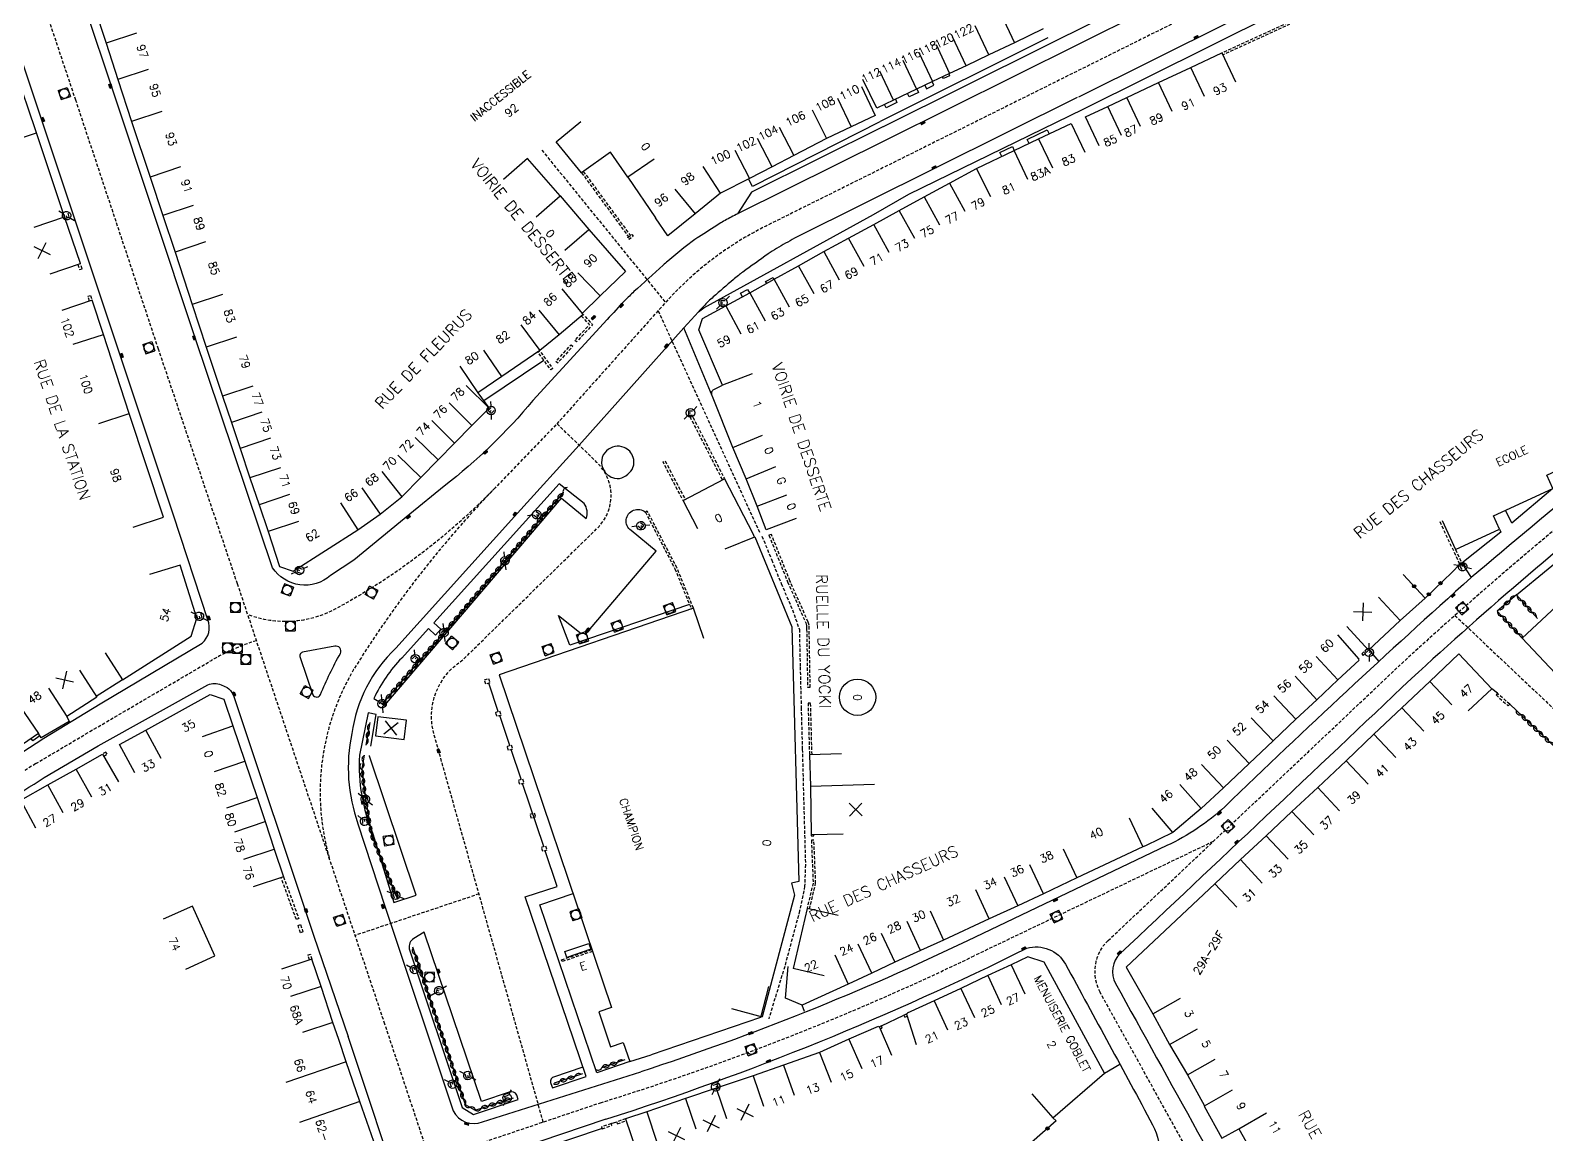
# Model space of a CAD drawing. Header units: millimetres. Extents: x 161000 to 162001, y 120999 to 122000.
# Drawn here: x 161397.3 to 161634.1, y 121347.8 to 121520.2 of the extents above; entities that cross this region are included whole.
import ezdxf
from ezdxf.enums import TextEntityAlignment as Align

# ---------------------------------------------------------------- set-up
doc = ezdxf.new("R2010")
doc.units = ezdxf.units.MM
doc.linetypes.add('DASHED', pattern=[0.75, 0.5, -0.25])
doc.layers.get('0').update_dxf_attribs({"linetype": 'CONTINUOUS'})
for name, color, linetype in [('W0001', 6, 'DASHED'), ('W0008', 7, 'CONTINUOUS'), ('W0017', 7, 'CONTINUOUS'), ('W0100', 7, 'CONTINUOUS'), ('W0112', 1, 'DASHED'), ('W0310', 3, 'CONTINUOUS'), ('W0322', 7, 'CONTINUOUS'), ('W0334', 7, 'CONTINUOUS'), ('W0400', 7, 'CONTINUOUS'), ('W0420', 7, 'CONTINUOUS'), ('W0471', 7, 'CONTINUOUS'), ('W0851', 7, 'CONTINUOUS'), ('W0984', 7, 'CONTINUOUS'), ('W0989', 7, 'CONTINUOUS'), ('W0991', 7, 'CONTINUOUS'), ('W1102', 7, 'CONTINUOUS')]:
    doc.layers.add(name, color=color, linetype=linetype)
doc.styles.get("Standard").update_dxf_attribs({"font": 'romans.shx', "width": 0.85})

# ---------------------------------------------------------------- blocks, each defined once
blk = doc.blocks.new('T400')
for p, q in [((-0.15, 0.3), (0.15, 0.3)), ((-0.15, -0.25), (-0.15, 0.3)), ((-0.15, 0.15), (0.15, 0.15)), ((-0.15, 0), (0.15, 0)), ((0.15, 0.3), (0.15, -0.25)), ((-0.15, -0.15), (0.15, -0.15)), ((-0.15, -0.25), (-0.15, -0.3)), ((-0.15, -0.3), (0.15, -0.3)), ((0.15, -0.3), (0.15, -0.25))]:
    blk.add_line(p, q)
blk = doc.blocks.new('T471')
for p, q in [((-0.333334, 0.333334), (-0.333334, -0.333334)), ((-0.333334, 0.333334), (0.333334, 0.333334)), ((-0.333334, 0), (0, 0)), ((0.500001, 0.500001), (1.000002, 1.000002)), ((-0.500001, -0.500001), (-1.000002, -1.000002)), ((-0.333334, -0.333334), (0.333334, -0.333334))]:
    blk.add_line(p, q)
blk.add_ellipse((0, 0), major_axis=(0.471405, 0.471405), ratio=1, start_param=5.4977871438, end_param=11.780972451)
blk = doc.blocks.new('t991o')
at = {"color": 0, "linetype": 'Continuous'}
for p, q in [((-1, 1), (1, -1)), ((-1, -1), (1, 1))]:
    blk.add_line(p, q, dxfattribs=at)
blk = doc.blocks.new('t310o')
at = {"color": 0, "linetype": 'Continuous'}
for centre, start, end in [((-0.5, 0.38), 216.8699, 323.1304), ((0.5, -0.37), 36.8699, 143.1303)]:
    blk.add_arc(centre, 0.625, start, end, dxfattribs=at)
blk = doc.blocks.new('T420')
for p, q in [((0.75, 0.75), (-0.75, 0.75)), ((-0.75, 0.75), (-0.75, -0.75)), ((0.75, 0.75), (0.75, -0.75)), ((0.75, -0.75), (-0.75, -0.75))]:
    blk.add_line(p, q)
blk.add_ellipse((0, 0), major_axis=(-0.53, 0.53), ratio=1, start_param=3.926991, end_param=10.210176)
blk = doc.blocks.new('T851')
for p, q in [((-0.25, -0.15), (0, 0.32)), ((0, 0.32), (0.25, -0.15)), ((-0.25, -0.15), (0.25, -0.15))]:
    blk.add_line(p, q)
for major_axis in [(-0.106, 0.106), (-0.0354, 0.0354), (-0.0236, 0.0236)]:
    blk.add_ellipse((0, 0), major_axis=major_axis, ratio=1, start_param=3.926991, end_param=10.210176)
blk = doc.blocks.new('t322o')
at = {"color": 0, "linetype": 'Continuous'}
for radius in [0.25, 0.15]:
    blk.add_circle((0, 0), radius, dxfattribs=at)

msp = doc.modelspace()

# ---------------------------------------------------------------- linework, layer by layer
at = {"layer": 'W0001'}
for points in [[(161452.69, 121365.06), (161429.68, 121433.8), (161417.34, 121470.46), (161404.43, 121509.31), (161396.41, 121533.32), (161385.1, 121567.32), (161379.66, 121583.47, 0.043452), (161359.13, 121635.3), (161347.01, 121657.63, 0.052719), (161328.84, 121684.03)], [(161723.21, 121521.49), (161708.44, 121503.61, -0.052031), (161692.74, 121488.19, 0.000599), (161675.67, 121474.82, -0.005504), (161648.34, 121452.8, 0.018605), (161611.09, 121421.03, -0.000909), (161565.62, 121378.12, 0.342922), (161564.36, 121370.06, -0.00009), (161590.01, 121323.77), (161598.54, 121308.89, 0.062268), (161621.4, 121278.54, -0.003977), (161672.79, 121224.97, 0.000187), (161728.28, 121166.78, -0.000686), (161805.22, 121085.95), (161826.39, 121063.66)], [(161305.21, 121342.18), (161338.65, 121365.71), (161348.02, 121372.04), (161372.95, 121388.96, -0.011386), (161398.17, 121405.74), (161406.61, 121410.74), (161425.62, 121421.86, -0.058774), (161432.65, 121424.93, -2.013106)], [(161582.03, 121393.57), (161544.77, 121375.76, -0.037777), (161486.34, 121352.79, -0.037777)]]:
    msp.add_lwpolyline(points, format="xyb", dxfattribs=at)
at = {"layer": 'W0001', "flags": 128}
for points in [[(161656.71, 121568.88), (161648.98, 121562.67, -0.048267), (161617.63, 121542.13), (161512.21, 121489.68, 0.09365), (161496.62, 121477.86), (161479.56, 121458.8)], [(161477.42, 121349.78), (161460.36, 121410.33, -0.33022), (161464.73, 121421.82), (161485.88, 121442.52, 0.424739), (161485.8, 121452.77), (161479.56, 121458.8), (161469.89, 121448.79, -0.07721), (161444.99, 121429.89, -0.21855), (161431.29, 121429.01, -3.217795)], [(161469.89, 121448.79, 0.051643), (161448.34, 121421.27, 0.214169), (161444.07, 121390.81, 0.501935)]]:
    msp.add_lwpolyline(points, format="xyb", dxfattribs=at)
for points in [[(161477.2, 121501.53), (161496.52, 121477.74)], [(161511.25, 121441.82), (161495.38, 121476.49)], [(161467.39, 121385.39), (161448.05, 121378.92)]]:
    msp.add_lwpolyline(points, dxfattribs=at)
at = {"layer": 'W0001'}
for points in [[(161511.58, 121441.26), (161513.1, 121437.53), (161514.58, 121433.86), (161516.34, 121429.75), (161517.41, 121426.69), (161517.54, 121420.84), (161517.7, 121414.5), (161517.87, 121408), (161518.09, 121399.8), (161518.36, 121389.95), (161518.24, 121386.6), (161517.46, 121382.74), (161515.12, 121374.08), (161512.64, 121365.92)], [(161619.78, 121428.88), (161651.65, 121398.76), (161659.04, 121392.44), (161683.88, 121389.64)], [(161465.94, 121257.67), (161477.56, 121272.86), (161477.56, 121272.86), (161476.41, 121286.64), (161474.41, 121297.2), (161468.38, 121317.94), (161452.69, 121365.06)], [(161459.75, 121343.84), (161486.34, 121352.79)]]:
    msp.add_lwpolyline(points, dxfattribs=at)
at = {"layer": 'W0008'}
for points in [[(161475.8, 121462.43, -0.054729), (161461.97, 121449.08), (161456.6, 121444.68), (161447.84, 121437.53), (161444.2, 121435.11, -0.456126), (161435.16, 121436.32), (161423.03, 121472.37), (161410.12, 121511.21), (161402.1, 121535.21), (161394.3, 121558.99, -0.320083), (161396.28, 121563.44), (161434.83, 121585.92)], [(161396, 121407.48), (161399.42, 121409.72), (161408.24, 121415.08), (161424.14, 121424.54, 0.315162), (161425.07, 121428.19), (161419.66, 121444.52), (161411.29, 121469.69), (161398.98, 121506.68), (161387.46, 121541.05, 0.432855)], [(161721.09, 121523.23), (161706.33, 121505.36, -0.052027), (161691.03, 121490.34, 0.001158), (161660.71, 121466.14, 0.00831), (161622.32, 121434.79, 0.00922), (161583.83, 121399.01, -0.079902), (161574.8, 121392.95), (161543.67, 121378.07, -0.033243), (161492.64, 121357.62, -0.033243)], [(161483.04, 121455.44), (161473.39, 121444.83), (161454.39, 121423.76, 0.169697), (161447.53, 121410.43, 0.138783), (161448.49, 121396.35), (161452.75, 121383.34), (161463.33, 121351.53, 0.387468), (161467.95, 121349.81), (161492.64, 121357.62)], [(161650.05, 121450.63, 0.018596), (161612.98, 121419.01, -0.000909), (161567.52, 121376.1, 0.342922), (161566.79, 121371.4, -0.00009), (161592.42, 121325.13), (161600.95, 121310.27, 0.062261), (161623.38, 121280.48, -0.003976), (161674.8, 121226.88, 0.000187)], [(161368.41, 121272.4), (161368.41, 121272.4), (161360.44, 121283.35), (161358.16, 121281.55), (161344.51, 121298.79), (161346.45, 121300.36), (161337.55, 121310.05), (161332.37, 121314.97), (161312.68, 121340.78, -0.154142), (161312.39, 121341.68), (161312.77, 121344.38), (161340.1, 121363.61), (161349.45, 121369.93), (161374.39, 121386.86, -0.011378), (161399.5, 121403.56), (161407.91, 121408.54), (161425.06, 121418.05, -0.199929), (161427.11, 121418.04), (161428.06, 121417.62, -0.141125), (161428.98, 121416.55), (161441.59, 121378.8), (161446.98, 121363.16)], [(161487.22, 121350.22, 0.037939), (161552.91, 121376.91, -0.35466), (161558.97, 121374.41, -0.002267), (161572.57, 121349.36, -0.305594), (161571.42, 121339.04, -0.030322), (161566, 121333.72, 0.000759), (161502.16, 121277.59)]]:
    msp.add_lwpolyline(points, format="xyb", dxfattribs=at)
at = {"layer": 'W0008', "flags": 128}
for points in [[(161561.06, 121509.86), (161619.38, 121538.95), (161625.69, 121542.24), (161629.03, 121544.08), (161632.03, 121544.77, 0.003618), (161634.72, 121546.46, 0.008326), (161635.88, 121547.23, 0.000424), (161637.97, 121548.66, 0.000272), (161641.22, 121550.9, 0.0087), (161643.29, 121552.39, 0.004736), (161647.03, 121555.22), (161666.02, 121570.31), (161669.2, 121572.9, -0.036974), (161670.52, 121573.49, -0.050866), (161671.55, 121573.74, -0.025526), (161672.97, 121573.86, -0.029458), (161674.2, 121573.83, -0.094249), (161675.15, 121573.57, -0.059802), (161676.44, 121572.73), (161679.2, 121570.49), (161722.31, 121533.79)], [(161601.26, 121538.12), (161530.93, 121503.06), (161507.77, 121491.59, 0.007541), (161505.82, 121490.56, 0.015862), (161504.91, 121490.02, 0.002134), (161501.68, 121487.96, 0.011713), (161501.11, 121487.56, 0.012611), (161499.36, 121486.25, 0.008519), (161496.86, 121484.19, 0.007639), (161496.15, 121483.57, 0.001174), (161491.59, 121479.43, 0.015491), (161490.16, 121478.03, 0.007665), (161487.39, 121475.08), (161475.8, 121462.43), (161475.8, 121462.43)], [(161560.81, 121509.73), (161516.66, 121487.76, 0.010255), (161513.87, 121486.18, 0.020442), (161512.52, 121485.31, 0.001985), (161508.57, 121482.48, 0.011458), (161507.9, 121481.97, 0.009047), (161507.11, 121481.32, 0.002234), (161503.96, 121478.6, 0.017236), (161503.23, 121477.92, 0.007535), (161501.64, 121476.29), (161499.39, 121473.78), (161483.04, 121455.44)], [(161442.64, 121416.55, -0.030041), (161445.75, 121422.95, 0.655318), (161444.86, 121424.06), (161439.85, 121423.12, 0.43564), (161439.44, 121422.33), (161441.46, 121416.48, 0.653106), (161442.64, 121416.55)]]:
    msp.add_lwpolyline(points, format="xyb", dxfattribs=at)
for points in [[(161556.21, 121519.05), (161530.04, 121506)], [(161536.99, 121511.68), (161537.26, 121511.11), (161538.4, 121511.65), (161538.13, 121512.22)], [(161540.74, 121513.42), (161540.87, 121513.14), (161539.92, 121512.69), (161539.79, 121512.98)], [(161532.41, 121509.49), (161532.66, 121508.94), (161530.97, 121508.15), (161530.73, 121508.67)], [(161535.74, 121511.08), (161536.01, 121510.52), (161534.55, 121509.83), (161534.29, 121510.39)], [(161529.98, 121505.97), (161510.12, 121495.85), (161509.49, 121497.02)], [(161553.28, 121502.58), (161552.98, 121503.2), (161556.11, 121504.68), (161556.4, 121504.07)], [(161549.02, 121500.55), (161548.73, 121501.14), (161550.68, 121502.09), (161550.98, 121501.48)], [(161512.31, 121480.73), (161512.15, 121481.03), (161513.3, 121481.64), (161513.44, 121481.36)], [(161508.53, 121478.64), (161508.23, 121479.17), (161509.32, 121479.79), (161509.63, 121479.24)], [(161477.5, 121468.67), (161468.15, 121462.36)]]:
    msp.add_lwpolyline(points, dxfattribs=at)
at = {"layer": 'W0008'}
for points in [[(161455.78, 121336.72), (161446.98, 121363.16)], [(161487.22, 121350.22), (161470.12, 121344.48)]]:
    msp.add_lwpolyline(points, dxfattribs=at)
at = {"layer": 'W0017', "flags": 128}
for points in [[(161620.93, 121550.29), (161600.24, 121539.89), (161555.81, 121517.78), (161530.5, 121505.17)], [(161561.75, 121507.91), (161591.78, 121522.84), (161620.24, 121537.03), (161620.24, 121537.03), (161626.42, 121540.28), (161630.4, 121542.5)], [(161501.64, 121476.29), (161502.51, 121476.93), (161528.98, 121491.47), (161534.52, 121494.65), (161561.71, 121507.9)], [(161530.47, 121505.15), (161509.93, 121494.97), (161507.77, 121491.59)], [(161503.79, 121463.16), (161499.39, 121473.78)]]:
    msp.add_lwpolyline(points, dxfattribs=at)
msp.add_lwpolyline([(161490.92, 121454.5, 0.113381), (161490.04, 121455.11, 0.144037), (161488.62, 121455.25, 0.137585), (161487.3, 121454.58, 0.179073), (161486.56, 121453.16, 0.169623), (161486.91, 121451.51, 0.15925), (161488.21, 121450.4, 0.18755), (161489.68, 121450.37, 0.113949), (161490.91, 121451.17, 0.13326), (161491.51, 121452.26, 0.066138), (161491.58, 121452.88, 0.062831), (161491.48, 121453.53, 0.109859)], format="xyb", close=True, dxfattribs=at)
at = {"layer": 'W0100'}
for p, q in [((161551.02, 121518.29), (161547.01, 121516.41)), ((161555.5, 121520.46), (161551.02, 121518.29)), ((161547.01, 121516.41), (161543.48, 121514.7)), ((161578.56, 121514.44), (161583.39, 121516.7)), ((161583.39, 121516.7), (161585.51, 121512.18)), ((161543.48, 121514.7), (161540.86, 121513.48)), ((161573.51, 121512.09), (161578.56, 121514.44)), ((161527.11, 121511.44), (161529.26, 121506.92)), ((161529.49, 121508.07), (161527.31, 121512.57)), ((161538.19, 121512.24), (161535.7, 121511.07)), ((161540.86, 121513.48), (161538.19, 121512.24)), ((161568.55, 121509.73), (161573.51, 121512.09)), ((161532.13, 121509.35), (161529.49, 121508.07)), ((161535.7, 121511.07), (161532.13, 121509.35)), ((161565.6, 121508.35), (161568.55, 121509.73)), ((161529.26, 121506.92), (161525.51, 121505.14)), ((161562.12, 121506.73), (161565.6, 121508.35)), ((161564.22, 121502.2), (161562.12, 121506.73)), ((161479.44, 121502.82), (161483.31, 121505.99)), ((161525.51, 121505.14), (161521.65, 121503.32)), ((161554.76, 121503.29), (161559.84, 121505.71)), ((161559.84, 121505.71), (161561.99, 121501.19)), ((161483.4, 121497.99), (161479.44, 121502.82)), ((161521.65, 121503.32), (161516.56, 121500.68)), ((161550.95, 121501.46), (161554.76, 121503.29)), ((161474.96, 121500.23), (161471.19, 121496.95)), ((161480.07, 121494.37), (161474.96, 121500.23)), ((161487.94, 121501.22), (161483.4, 121497.99)), ((161490.63, 121497.29), (161487.94, 121501.22)), ((161516.56, 121500.68), (161513.17, 121498.91)), ((161545.05, 121498.68), (161550.95, 121501.46)), ((161490.63, 121497.29), (161494.94, 121490.96)), ((161509.61, 121497.08), (161505.1, 121494.79)), ((161513.17, 121498.91), (161509.61, 121497.08)), ((161540.84, 121496.39), (161545.05, 121498.68)), ((161505.1, 121494.79), (161501.12, 121491.56)), ((161536.91, 121494.25), (161540.84, 121496.39)), ((161480.07, 121494.37), (161484.56, 121489.15)), ((161533.02, 121492.12), (161536.91, 121494.25)), ((161496.86, 121488.13), (161494.94, 121490.96)), ((161501.12, 121491.56), (161496.86, 121488.13)), ((161525.11, 121487.76), (161529.05, 121489.94)), ((161529.05, 121489.94), (161533.02, 121492.12)), ((161484.56, 121489.15), (161490.24, 121482.6)), ((161521.23, 121485.68), (161525.11, 121487.76)), ((161517.3, 121483.48), (161521.23, 121485.68)), ((161513.48, 121481.38), (161517.3, 121483.48)), ((161490.24, 121482.6), (161486.32, 121478.79)), ((161509.67, 121479.26), (161513.48, 121481.38)), ((161486.32, 121478.79), (161483.5, 121476.03)), ((161505.91, 121477.2), (161509.67, 121479.26)), ((161483.68, 121475.85), (161479.91, 121472.68)), ((161483.5, 121476.03), (161483.68, 121475.85)), ((161502.3, 121475.24), (161505.91, 121477.2)), ((161501.72, 121473.48), (161502.3, 121475.24)), ((161505.4, 121464.81), (161501.72, 121473.48)), ((161479.91, 121472.68), (161476.89, 121470.22)), ((161476.89, 121470.22), (161470.95, 121466.17)), ((161470.95, 121466.17), (161467.23, 121463.64)), ((161467.23, 121463.64), (161468.92, 121461.28)), ((161509.11, 121450.23), (161507.05, 121455.09)), ((161499.25, 121446.83), (161505.75, 121450.2)), ((161505.75, 121450.2), (161510.16, 121441.69)), ((161510.81, 121445.92), (161509.11, 121450.23)), ((161501.55, 121442.39), (161499.25, 121446.83)), ((161512.24, 121442.22), (161510.81, 121445.92)), ((161516.9, 121444.03), (161512.24, 121442.22)), ((161510.16, 121441.69), (161510.38, 121441.13)), ((161521.31, 121372.61), (161516.44, 121373.73)), ((161506.8, 121367.51), (161511.63, 121366.23))]:
    msp.add_line(p, q, dxfattribs=at)
for points in [[(161400.41, 121482.2), (161405.14, 121483.81), (161402.65, 121491.12), (161398.28, 121504.22), (161396.95, 121508.22), (161395.6, 121512.2), (161394.19, 121516.28), (161392.82, 121520.35), (161391.44, 121524.52), (161390.09, 121528.65), (161388.78, 121532.66), (161387.46, 121536.69), (161386.1, 121540.84), (161377.57, 121536.6), (161379.8, 121532.13)], [(161407.31, 121523.89), (161409.15, 121518.25), (161411, 121512.57), (161413.13, 121506), (161416.02, 121497.32), (161418.01, 121491.3), (161419.93, 121485.6), (161422.58, 121477.43), (161424.77, 121470.75), (161427.35, 121463.09), (161428.73, 121459), (161430.11, 121454.93), (161431.63, 121450.36), (161433.06, 121446.15), (161434.45, 121441.97), (161436.25, 121436.54), (161438.36, 121435.77), (161448.45, 121442.25), (161451.97, 121444.71), (161455.34, 121447.37), (161458.31, 121450.43), (161461, 121453.17), (161463.58, 121455.8), (161466.28, 121458.53), (161468.96, 121461.26), (161465.4, 121464.76)], [(161413.37, 121442.66), (161418.11, 121444.23), (161412.76, 121460.42), (161408.75, 121472.76), (161406.97, 121478.1), (161402.23, 121476.51)], [(161617.77, 121443.71), (161619.87, 121439.17), (161626.76, 121442.37), (161625.81, 121444.43), (161635.08, 121448.71), (161634.12, 121450.79), (161643.32, 121455.04), (161648.17, 121458.92), (161648.11, 121459), (161648.23, 121459.1), (161645.92, 121463.54)], [(161505.85, 121439.26), (161510.47, 121441.16), (161516.26, 121427.12), (161517.34, 121387.35), (161516.17, 121387.1), (161516.67, 121385.21), (161511.63, 121366.23)], [(161409.04, 121423.06), (161411.72, 121418.84), (161422.44, 121425.63), (161423.32, 121428.45), (161420.73, 121436.75), (161415.96, 121435.26)], [(161607.85, 121431.74), (161611.25, 121428.07), (161606.31, 121423.48), (161602.9, 121427.14)], [(161502.5, 121425.27), (161500.88, 121430), (161470.55, 121419.63), (161470.55, 121419.63), (161488.07, 121367.67), (161486.09, 121367), (161487.94, 121361.52), (161489.92, 121362.19), (161490.93, 121359.21), (161494.26, 121360.28)], [(161601.47, 121425.83), (161604.77, 121422.07), (161604.71, 121422.02), (161604.81, 121421.91), (161601.51, 121418.81), (161598.23, 121415.72), (161594.92, 121412.68), (161591.4, 121409.29), (161587.65, 121405.75), (161583.62, 121401.95), (161580.15, 121398.72), (161575.72, 121394.97), (161572.49, 121398.79)], [(161621.87, 121414), (161625.52, 121417.42), (161620.39, 121422.88), (161615.84, 121418.56), (161611.51, 121414.46), (161607.14, 121410.33), (161602.78, 121406.19), (161598.35, 121402.01), (161594.32, 121398.26), (161590.33, 121394.47), (161586.29, 121390.76), (161582.28, 121386.99), (161568.46, 121373.96), (161572.59, 121366.66), (161575.23, 121361.87), (161578.01, 121357.14), (161580.7, 121352.32), (161580.6, 121352.26), (161583.4, 121347.26), (161586.03, 121348.74), (161588.61, 121344.18)], [(161405.02, 121420.32), (161407.71, 121416.1), (161403.01, 121413.11), (161403.4, 121412.34), (161399.02, 121409.78), (161398.62, 121410.43), (161396.13, 121408.74)], [(161413.66, 121404.32), (161411.27, 121408.71), (161415.39, 121410.95), (161425.39, 121416.54), (161427.52, 121415.81), (161428.96, 121411.62), (161430.84, 121406.11), (161432.73, 121400.44), (161433.98, 121396.69), (161435.41, 121392.41), (161436.85, 121388.09), (161432.11, 121386.5)], [(161381.39, 121380.12), (161376.75, 121387), (161380.85, 121389.76), (161380.45, 121390.33), (161384.28, 121392.98), (161388.34, 121395.94), (161391.85, 121397.89), (161395.82, 121400.05), (161400.04, 121402.42), (161404.51, 121404.9), (161408.59, 121407.24), (161411.08, 121402.91)], [(161523.98, 121407.29), (161518.98, 121407.13), (161519.14, 121402.2), (161519.27, 121394.7), (161524.27, 121394.79)], [(161568.93, 121397.26), (161571.06, 121392.74), (161560.76, 121387.89), (161555.53, 121385.43), (161551.53, 121383.52), (161547.07, 121381.49), (161539.93, 121378.2), (161536.32, 121376.56), (161532.32, 121374.73), (161528.73, 121373.03), (161525.03, 121371.33), (161517.83, 121368.02), (161515.25, 121369.1), (161515.69, 121374.08)], [(161421.59, 121373.66), (161426.15, 121375.72), (161422.65, 121383.51), (161418.09, 121381.46)], [(161523.48, 121382.01), (161518.61, 121383.13), (161516.44, 121373.73)], [(161553.72, 121354.21), (161556.99, 121350.44), (161565.07, 121357.43), (161555.64, 121374.76), (161553.11, 121375.57), (161550.5, 121374.34), (161546.83, 121372.64), (161542.63, 121370.64), (161538.48, 121368.73), (161534.26, 121366.79), (161534.3, 121366.71), (161534.14, 121366.64), (161535.66, 121361.88)], [(161512.62, 121370.96), (161511.34, 121366.13), (161494.26, 121360.28)], [(161531.87, 121360.19), (161529.92, 121364.66), (161529.78, 121364.6), (161529.73, 121364.71), (161525.14, 121362.71), (161520.55, 121360.65), (161514.92, 121358.68), (161510.18, 121356.99), (161504.43, 121355.06), (161499.64, 121353.45), (161493.58, 121351.39), (161490.28, 121350.29), (161491.87, 121345.55)], [(161436.77, 121341.84), (161441.53, 121343.49), (161443.27, 121338.5), (161445.81, 121339.37), (161445.38, 121340.7), (161452.19, 121343), (161450.95, 121346.75), (161448.8, 121352.98), (161446.67, 121359.2), (161445.48, 121362.66)], [(161486.62, 121348.77), (161477.05, 121345.56), (161469.7, 121343.08), (161468.55, 121340.72), (161470.33, 121335.35), (161472.17, 121329.73), (161474.03, 121324.21), (161475.81, 121318.98), (161477.47, 121314.09), (161479.34, 121308.6), (161481.12, 121303.65), (161482.88, 121298.41), (161486.44, 121287.38), (161487.95, 121282.73), (161488.23, 121282.81), (161488.19, 121282.95), (161490.47, 121284.97), (161490.92, 121284.46), (161496.56, 121278.09), (161496.41, 121277.93), (161496.78, 121277.52), (161500.67, 121280.97)]]:
    msp.add_lwpolyline(points, dxfattribs=at)
at = {"layer": 'W0100', "flags": 128}
msp.add_lwpolyline([(161507.05, 121455.09), (161503.83, 121463.08, -0.043989), (161503.75, 121463.3, -0.059561), (161503.73, 121463.46, -0.02543), (161503.75, 121463.67, -0.032036), (161503.77, 121463.84, -0.088263), (161503.83, 121463.96, -0.056853), (161503.96, 121464.11), (161505.4, 121464.81)], format="xyb", dxfattribs=at)
at = {"layer": 'W0100'}
for points in [[(161657.71, 121440.83), (161652.6, 121446.31), (161647.93, 121441.94), (161643.62, 121437.88), (161639.24, 121433.74), (161634.84, 121429.61), (161630.3, 121425.35), (161635.45, 121419.87)], [(161456.05, 121412.51), (161451.57, 121413.05), (161451.21, 121410.08), (161455.69, 121409.53)], [(161481.09, 121375.47), (161480.81, 121376.4), (161484.56, 121377.68), (161484.84, 121376.76)]]:
    msp.add_lwpolyline(points, close=True, dxfattribs=at)
at = {"layer": 'W0100', "flags": 128}
msp.add_lwpolyline([(161445.48, 121362.66), (161444.59, 121365.35), (161442.73, 121370.95), (161441.31, 121375.22), (161436.56, 121373.65)], dxfattribs=at)
at = {"layer": 'W0112'}
for p, q in [((161518.55, 121426.74), (161518.7, 121417.67)), ((161518.77, 121415.19), (161518.99, 121407.13)), ((161519.27, 121394.7), (161519.28, 121394.46)), ((161519.28, 121394.46), (161519.68, 121394.47)), ((161519.29, 121393.77), (161519.56, 121387.1)), ((161519.68, 121394.47), (161519.67, 121394.71)), ((161519.56, 121387.1), (161518.61, 121383.13)), ((161519, 121383.04), (161519.96, 121387.06))]:
    msp.add_line(p, q, dxfattribs=at)
at = {"layer": 'W0112', "flags": 128}
for points in [[(161583.54, 121516.38), (161583.39, 121516.7), (161593.76, 121521.48), (161593.9, 121521.16)], [(161491.24, 121488.36), (161491.47, 121488.08), (161490.85, 121487.58), (161490.63, 121487.86)], [(161483.42, 121475.61), (161483.68, 121475.85), (161485.12, 121474.29), (161482.61, 121471.57), (161482.35, 121471.81), (161484.64, 121474.29)], [(161481.76, 121471.15), (161482.02, 121470.91), (161479.68, 121468.29), (161479.41, 121468.53)], [(161478.9, 121467.41), (161478.61, 121467.2), (161476.57, 121470), (161476.85, 121470.21)], [(161500.3, 121460.01), (161500.62, 121460.17), (161505.74, 121450.19), (161505.42, 121450.03)], [(161499.57, 121447), (161499.25, 121446.83), (161496.13, 121452.84), (161496.45, 121453)]]:
    msp.add_lwpolyline(points, close=True, dxfattribs=at)
for points in [[(161483.4, 121497.99), (161490.76, 121487.96)], [(161483.68, 121498.2), (161491.04, 121488.17)], [(161440.93, 121375.1), (161440.68, 121375.86), (161441.06, 121375.98), (161441.31, 121375.22)]]:
    msp.add_lwpolyline(points, dxfattribs=at)
at = {"layer": 'W0112'}
for points in [[(161404.76, 121483.68), (161405.02, 121482.88), (161405.4, 121483), (161405.14, 121483.81)], [(161406.59, 121477.97), (161406.35, 121478.72), (161406.73, 121478.84), (161406.97, 121478.1)], [(161500.88, 121430), (161498.29, 121436.31), (161493.67, 121445.18), (161493.37, 121445.01), (161497.97, 121436.16), (161500.55, 121429.89)], [(161619.87, 121439.17), (161620.86, 121437.04), (161620.71, 121436.92), (161620.54, 121436.9), (161617.44, 121443.55)], [(161515.95, 121434.26), (161513.05, 121441.54), (161512.67, 121441.39)], [(161512.67, 121441.39), (161515.58, 121434.11), (161518.42, 121427.71), (161518.53, 121427.3), (161518.55, 121426.74)], [(161518.7, 121417.67), (161519.11, 121417.67), (161518.95, 121426.75), (161518.93, 121427.35), (161518.8, 121427.85), (161515.95, 121434.26)], [(161606.08, 121423.72), (161605.24, 121422.87), (161605.47, 121422.64), (161606.31, 121423.48)], [(161519.39, 121407.15), (161519.17, 121415.2), (161518.77, 121415.19)], [(161408.79, 121406.9), (161409.32, 121407.2), (161409.12, 121407.55), (161408.59, 121407.24)], [(161519.96, 121387.06), (161519.69, 121393.78), (161519.29, 121393.77)], [(161436.85, 121388.09), (161439.25, 121381.54), (161438.87, 121381.4), (161436.47, 121387.96)], [(161485.12, 121376.43), (161480.37, 121374.83), (161480.27, 121375.12), (161485.02, 121376.72)], [(161530.05, 121364.36), (161530.35, 121364.46), (161530.24, 121364.78), (161529.92, 121364.66)], [(161534.14, 121366.63), (161533.73, 121366.45), (161533.87, 121366.15), (161534.24, 121366.31)], [(161490.28, 121350.29), (161488.89, 121349.82), (161488.99, 121349.51), (161490.39, 121349.98)]]:
    msp.add_lwpolyline(points, dxfattribs=at)
for points in [[(161469.1, 121418.38), (161468.47, 121418.16), (161468.25, 121418.82), (161468.88, 121419.04)], [(161628.33, 121415), (161626.42, 121416.72), (161626.2, 121416.47), (161628.11, 121414.75)], [(161470.83, 121413.3), (161470.2, 121413.08), (161469.98, 121413.74), (161470.61, 121413.97)], [(161472.62, 121408), (161471.99, 121407.78), (161471.77, 121408.44), (161472.4, 121408.67)], [(161474.41, 121402.71), (161473.78, 121402.48), (161473.57, 121403.15), (161474.2, 121403.37)], [(161476.22, 121397.41), (161475.59, 121397.19), (161475.37, 121397.86), (161476, 121398.08)], [(161477.98, 121392.25), (161477.35, 121392.02), (161477.13, 121392.69), (161477.76, 121392.91)], [(161439.52, 121379.33), (161439.13, 121380.47), (161439.5, 121380.6), (161439.9, 121379.47)], [(161486.64, 121348.72), (161488.12, 121349.22), (161488.02, 121349.53), (161486.54, 121349.03)]]:
    msp.add_lwpolyline(points, close=True, dxfattribs=at)
at = {"layer": 'W0310'}
for points in [[(161480.51, 121448.07), (161471.44, 121437.4), (161461.93, 121426.21), (161452.25, 121415.1)], [(161632.67, 121428.39), (161629.4, 121432.09), (161626.37, 121429.54), (161630.3, 121425.35)], [(161648.21, 121396.19), (161628.33, 121415)], [(161450.34, 121412.18), (161449.73, 121408.64)], [(161449.46, 121407.07), (161449.09, 121404.9), (161449.64, 121400.18), (161450.59, 121394.64), (161454.65, 121384.56)], [(161457, 121377.13), (161465.21, 121352.53), (161466.78, 121351.63), (161472.78, 121353.57)], [(161483.53, 121357.32), (161479.15, 121355.83)], [(161490.16, 121359.47), (161486.5, 121358.27)]]:
    msp.add_lwpolyline(points, dxfattribs=at)
at = {"layer": 'W0322'}
for points in [[(161619.34, 121435.64), (161615.11, 121431.6), (161611.71, 121435.26)], [(161556.99, 121350.44), (161557.52, 121349.99), (161540.86, 121335.37)]]:
    msp.add_lwpolyline(points, dxfattribs=at)
at = {"layer": 'W0334'}
for p, q in [((161629.4, 121432.09), (161645.21, 121445.13)), ((161620.54, 121436.9), (161619.34, 121435.64)), ((161615.11, 121431.6), (161611.25, 121428.07)), ((161626.42, 121416.72), (161625.52, 121417.42)), ((161530.24, 121364.78), (161533.73, 121366.45)), ((161488.02, 121349.53), (161488.89, 121349.82))]:
    msp.add_line(p, q, dxfattribs=at)
for points in [[(161455.33, 121422.22, 0.087777), (161450.98, 121415.91), (161452.71, 121414.85), (161480.28, 121447.2), (161484.14, 121444, 0.247657), (161483.8, 121446.37), (161479.92, 121449.42), (161460.32, 121427.73), (161461.42, 121426.74), (161460.6, 121425.8), (161459.51, 121426.85), (161455.33, 121422.22)], [(161500.25, 121430.61), (161481.56, 121424.26), (161479.79, 121428.88), (161483.36, 121426.06), (161484.2, 121426.13), (161495.06, 121438.91), (161491.14, 121442.13, -1.042011), (161493.37, 121445.01)], [(161450.52, 121408.46), (161451.32, 121413.43), (161450.07, 121413.66), (161448.71, 121407.04, 0.112381), (161450.83, 121394.76), (161454.1, 121384.06), (161457.58, 121385.22), (161450.27, 121406.93), (161450.28, 121407.01)], [(161483.6, 121358.37), (161479, 121356.78, 0.44328), (161478.61, 121355.79), (161478.85, 121355.11), (161484.1, 121356.89), (161474.6, 121384.92), (161479.59, 121386.57), (161477.71, 121392.15)]]:
    msp.add_lwpolyline(points, format="xyb", dxfattribs=at)
for points in [[(161635.08, 121448.71), (161628.68, 121443.27), (161627.67, 121445.29)], [(161626.76, 121442.37), (161626.97, 121441.88), (161620.86, 121437.04), (161622.32, 121434.79)], [(161606.36, 121423.53), (161607.9, 121421.7)], [(161470.39, 121413.89), (161468.91, 121418.31)], [(161472.18, 121408.59), (161470.62, 121413.23)], [(161398.83, 121410.09), (161397.7, 121409.32), (161397.48, 121409.65)], [(161473.96, 121403.29), (161472.4, 121407.93)], [(161477.49, 121392.82), (161474.19, 121402.62)], [(161575.72, 121394.97), (161571.47, 121392.93), (161571.06, 121392.74)], [(161490.93, 121359.21), (161485.78, 121357.45), (161476.87, 121383.68), (161482.07, 121385.48)], [(161518.24, 121367.02), (161517.83, 121368.02)], [(161565.07, 121357.43), (161567.47, 121358.82)]]:
    msp.add_lwpolyline(points, dxfattribs=at)
at = {"layer": 'W0334', "flags": 128}
msp.add_lwpolyline([(161411.72, 121418.84), (161407.62, 121416.23)], dxfattribs=at)
at = {"layer": 'W0334'}
msp.add_lwpolyline([(161458.84, 121379.41), (161457.19, 121378.45, 0.303579), (161456.5, 121376.82), (161464.75, 121352.04), (161466.52, 121350.96), (161473.49, 121353.31), (161473.28, 121354, 0.397019), (161472.11, 121354.45), (161467.79, 121352.97)], format="xyb", close=True, dxfattribs=at)
at = {"layer": 'W1102'}
for p, q in [((161547.01, 121516.41), (161544.86, 121520.93)), ((161548.87, 121522.81), (161551.02, 121518.29)), ((161413.9, 121519.79), (161409.15, 121518.25)), ((161543.48, 121514.7), (161541.33, 121519.21)), ((161536.07, 121516.77), (161538.19, 121512.24)), ((161538.76, 121518.01), (161540.86, 121513.48)), ((161415.75, 121514.11), (161411, 121512.57)), ((161532.13, 121509.35), (161529.96, 121513.86)), ((161533.55, 121515.58), (161535.7, 121511.07)), ((161580.67, 121509.91), (161578.56, 121514.44)), ((161575.64, 121507.56), (161573.51, 121512.09)), ((161523.37, 121509.66), (161525.51, 121505.14)), ((161570.68, 121505.2), (161568.55, 121509.73)), ((161417.87, 121507.58), (161413.13, 121506)), ((161519.43, 121507.8), (161521.65, 121503.32)), ((161567.71, 121503.82), (161565.6, 121508.35)), ((161393.54, 121502.64), (161398.28, 121504.22)), ((161514.25, 121505.11), (161516.56, 121500.68)), ((161513.17, 121498.91), (161510.87, 121503.35)), ((161554.76, 121503.29), (161556.92, 121498.78)), ((161494.75, 121500.12), (161490.63, 121497.29)), ((161507.33, 121501.53), (161509.61, 121497.08)), ((161553.1, 121496.95), (161550.95, 121501.46)), ((161420.76, 121498.92), (161416.02, 121497.32)), ((161505.1, 121494.79), (161502.38, 121498.98)), ((161547.32, 121494.22), (161545.05, 121498.68)), ((161497.98, 121495.45), (161501.12, 121491.56)), ((161540.84, 121496.39), (161543.23, 121492)), ((161422.74, 121492.9), (161418.01, 121491.3)), ((161536.91, 121494.25), (161539.31, 121489.86)), ((161397.92, 121489.51), (161402.65, 121491.12)), ((161531.46, 121485.56), (161529.05, 121489.94)), ((161535.42, 121487.74), (161533.02, 121492.12)), ((161480.77, 121485.89), (161484.56, 121489.15)), ((161527.51, 121483.37), (161525.11, 121487.76)), ((161424.67, 121487.2), (161419.93, 121485.6)), ((161521.23, 121485.68), (161523.63, 121481.29)), ((161519.73, 121479.1), (161517.3, 121483.48)), ((161482.83, 121482.37), (161486.32, 121478.79)), ((161515.89, 121477), (161513.48, 121481.38)), ((161427.34, 121478.98), (161422.58, 121477.43)), ((161480.32, 121479.89), (161483.5, 121476.03)), ((161509.67, 121479.26), (161512.08, 121474.89)), ((161476.73, 121476.53), (161479.91, 121472.68)), ((161505.91, 121477.2), (161508.3, 121472.82)), ((161473.9, 121474.23), (161476.89, 121470.22)), ((161404, 121471.21), (161408.75, 121472.76)), ((161429.52, 121472.3), (161424.77, 121470.75)), ((161470.95, 121466.17), (161468.14, 121470.3)), ((161464.41, 121467.78), (161467.23, 121463.64)), ((161510.07, 121466.62), (161505.4, 121464.81)), ((161432.09, 121464.68), (161427.35, 121463.09)), ((161462.73, 121462.05), (161466.28, 121458.53)), ((161408.01, 121458.84), (161412.76, 121460.42)), ((161433.47, 121460.61), (161428.73, 121459)), ((161460, 121459.3), (161463.58, 121455.8)), ((161457.43, 121456.67), (161461, 121453.17)), ((161507.05, 121455.09), (161511.67, 121457)), ((161434.85, 121456.53), (161430.11, 121454.93)), ((161436.37, 121451.93), (161431.63, 121450.36)), ((161454.72, 121453.91), (161458.31, 121450.43)), ((161509.11, 121450.23), (161513.74, 121452.12)), ((161452.21, 121451.33), (161455.34, 121447.37)), ((161437.79, 121447.76), (161433.06, 121446.15)), ((161449.1, 121448.81), (161451.97, 121444.71)), ((161510.81, 121445.92), (161515.46, 121447.73)), ((161445.74, 121446.46), (161448.45, 121442.25)), ((161439.2, 121443.55), (161434.45, 121441.97)), ((161601.51, 121418.81), (161598.11, 121422.47)), ((161598.23, 121415.72), (161594.82, 121419.39)), ((161400.18, 121417.54), (161403.01, 121413.11)), ((161615.84, 121418.56), (161619.28, 121414.94)), ((161395.81, 121414.56), (161398.62, 121410.43)), ((161594.92, 121412.68), (161591.49, 121416.32)), ((161611.51, 121414.46), (161614.95, 121410.83)), ((161591.4, 121409.29), (161587.95, 121412.91)), ((161417.78, 121406.56), (161415.39, 121410.95)), ((161424.23, 121410), (161428.96, 121411.62)), ((161587.65, 121405.75), (161584.22, 121409.39)), ((161607.14, 121410.33), (161610.58, 121406.7)), ((161406.93, 121400.52), (161404.51, 121404.9)), ((161426.11, 121404.5), (161430.84, 121406.11)), ((161583.62, 121401.95), (161580.2, 121405.6)), ((161602.78, 121406.19), (161606.22, 121402.56)), ((161402.48, 121398.06), (161400.04, 121402.42)), ((161519.14, 121402.2), (161529.14, 121402.52)), ((161580.15, 121398.72), (161576.83, 121402.46)), ((161398.21, 121395.67), (161395.82, 121400.05)), ((161427.99, 121398.86), (161432.73, 121400.44)), ((161598.35, 121402.01), (161601.77, 121398.36)), ((161594.32, 121398.26), (161597.75, 121394.62)), ((161429.24, 121395.11), (161433.98, 121396.69)), ((161590.33, 121394.47), (161593.74, 121390.81)), ((161430.66, 121390.83), (161435.41, 121392.41)), ((161558.63, 121392.42), (161560.76, 121387.89)), ((161586.29, 121390.76), (161589.69, 121387.1)), ((161549.41, 121388.05), (161551.53, 121383.52)), ((161555.53, 121385.43), (161553.39, 121389.95)), ((161547.07, 121381.49), (161544.99, 121386.03)), ((161582.28, 121386.99), (161585.71, 121383.35)), ((161536.32, 121376.56), (161534.24, 121381.11)), ((161537.85, 121382.75), (161539.93, 121378.2)), ((161530.21, 121379.26), (161532.32, 121374.73)), ((161528.73, 121373.03), (161526.61, 121377.56)), ((161522.94, 121375.87), (161525.03, 121371.33)), ((161550.5, 121374.34), (161552.6, 121369.8)), ((161546.83, 121372.64), (161548.95, 121368.11)), ((161542.63, 121370.64), (161544.75, 121366.11)), ((161572.59, 121366.66), (161576.95, 121369.1)), ((161538.48, 121368.73), (161540.57, 121364.19)), ((161575.23, 121361.87), (161579.58, 121364.35)), ((161525.14, 121362.71), (161527.16, 121358.14)), ((161520.55, 121360.65), (161522.4, 121356)), ((161578.01, 121357.14), (161582.35, 121359.62)), ((161514.92, 121358.68), (161516.58, 121353.97)), ((161504.43, 121355.06), (161506.02, 121350.32)), ((161510.18, 121356.99), (161511.82, 121352.26)), ((161499.64, 121353.45), (161501.24, 121348.71)), ((161580.7, 121352.32), (161585.04, 121354.8)), ((161493.58, 121351.39), (161495.17, 121346.65)), ((161586.03, 121348.74), (161590.37, 121351.23))]:
    msp.add_line(p, q, dxfattribs=at)
at = {"layer": 'W1102', "flags": 128}
for points in [[(161476.3, 121491.09), (161480.07, 121494.37)], [(161442.73, 121370.95), (161437.98, 121369.38)], [(161444.59, 121365.35), (161439.84, 121363.78)]]:
    msp.add_lwpolyline(points, dxfattribs=at)
at = {"layer": 'W1102'}
for points in [[(161446.67, 121359.2), (161437.2, 121355.95)], [(161448.8, 121352.98), (161439.34, 121349.73)]]:
    msp.add_lwpolyline(points, dxfattribs=at)
msp.add_circle((161526.51, 121416.1), 2.83, dxfattribs=at)

# ---------------------------------------------------------------- block references
at = {"layer": 'W0310'}
for p, rotation in [((161479.7, 121447.12), 229.6255357298), ((161480.51, 121448.07), 229.6255357298), ((161477.27, 121444.26), 229.6255357298), ((161478.08, 121445.21), 229.6255357298), ((161478.89, 121446.17), 229.6255357298), ((161475.65, 121442.36), 229.6255357298), ((161476.46, 121443.31), 229.6255357298), ((161473.22, 121439.5), 229.6255357298), ((161474.03, 121440.45), 229.6255357298), ((161474.84, 121441.4), 229.6255357298), ((161471.6, 121437.6), 229.6255357298), ((161472.41, 121438.55), 229.6255357298), ((161469.17, 121434.74), 229.650918853545), ((161469.98, 121435.69), 229.650918853545), ((161470.79, 121436.64), 229.650918853545), ((161467.56, 121432.83), 229.650918853545), ((161468.36, 121433.78), 229.650918853545), ((161465.13, 121429.97), 229.650918853545), ((161465.94, 121430.93), 229.650918853545), ((161466.75, 121431.88), 229.650918853545), ((161627.44, 121430.44), 220.166233032709), ((161628.4, 121431.25), 220.166233032709), ((161630.19, 121431.2), 131.488317355824), ((161631.02, 121430.26), 131.488317355824), ((161463.51, 121428.07), 229.650918853545), ((161464.32, 121429.02), 229.650918853545), ((161627.13, 121428.74), 313.175766483616), ((161627.98, 121427.82), 313.175766483616), ((161631.84, 121429.33), 131.488317355824), ((161461.07, 121425.22), 228.956918093882), ((161461.89, 121426.16), 228.956918093882), ((161462.7, 121427.12), 229.650918853545), ((161628.84, 121426.91), 313.175766483616), ((161629.69, 121426), 313.175766483616), ((161459.43, 121423.34), 228.956918093882), ((161460.25, 121424.28), 228.956918093882), ((161456.97, 121420.51), 228.956918093882), ((161457.79, 121421.45), 228.956918093882), ((161458.61, 121422.39), 228.956918093882), ((161455.32, 121418.62), 228.956918093882), ((161456.14, 121419.56), 228.956918093882), ((161452.86, 121415.79), 228.956918093882), ((161453.68, 121416.74), 228.956918093882), ((161454.5, 121417.68), 228.956918093882), ((161630.05, 121413.37), 136.586959196133), ((161450.13, 121410.95), 260.219041930263), ((161630.96, 121412.51), 136.586959196133), ((161631.86, 121411.65), 136.586959196133), ((161449.92, 121409.72), 260.219041930263), ((161632.77, 121410.8), 136.586959196133), ((161633.68, 121409.94), 136.586959196133), ((161634.59, 121409.08), 136.586959196133), ((161449.28, 121406.02), 260.219041930263), ((161449.1, 121404.79), 276.742474452601), ((161449.24, 121403.55), 276.742474452601), ((161449.39, 121402.31), 276.742474452601), ((161449.54, 121401.06), 276.742474452601), ((161449.7, 121399.83), 279.735521483138), ((161449.92, 121398.59), 279.735521483138), ((161450.13, 121397.36), 279.735521483138), ((161450.34, 121396.13), 279.735521483138), ((161450.55, 121394.9), 279.735521483138), ((161450.96, 121393.72), 291.940253478639), ((161451.43, 121392.56), 291.940253478639), ((161451.9, 121391.4), 291.940253478639), ((161452.36, 121390.24), 291.940253478639), ((161452.83, 121389.08), 291.940253478639), ((161453.3, 121387.92), 291.940253478639), ((161453.76, 121386.77), 291.940253478639), ((161454.23, 121385.61), 291.940253478639), ((161457.39, 121375.94), 288.454926332634), ((161457.79, 121374.76), 288.454926332634), ((161458.18, 121373.57), 288.454926332634), ((161458.58, 121372.39), 288.454926332634), ((161458.98, 121371.2), 288.454926332634), ((161459.37, 121370.02), 288.454926332634), ((161459.77, 121368.83), 288.454926332634), ((161460.16, 121367.64), 288.454926332634), ((161460.56, 121366.46), 288.454926332634), ((161460.95, 121365.27), 288.454926332634), ((161461.35, 121364.09), 288.454926332634), ((161461.75, 121362.9), 288.454926332634), ((161462.14, 121361.72), 288.454926332634), ((161462.54, 121360.53), 288.454926332634), ((161462.93, 121359.34), 288.454926332634), ((161488.98, 121359.08), 198.120883985323), ((161463.33, 121358.16), 288.454926332634), ((161463.72, 121356.97), 288.454926332634), ((161482.35, 121356.92), 198.853130184883), ((161486.6, 121358.31), 198.120883985323), ((161487.79, 121358.69), 198.120883985323), ((161464.12, 121355.79), 288.454926332634), ((161464.52, 121354.6), 288.454926332634), ((161479.98, 121356.11), 198.853130184883), ((161481.16, 121356.51), 198.853130184883), ((161464.91, 121353.42), 288.454926332634), ((161465.99, 121352.08), 330.335235031971), ((161467.73, 121351.94), 17.94530231848159), ((161468.92, 121352.32), 17.94530231848159), ((161470.11, 121352.71), 17.94530231848159), ((161471.3, 121353.09), 17.94530231848159)]:
    msp.add_blockref('t310o', p, dxfattribs=dict(at, rotation=rotation))
at = {"layer": 'W0322'}
for p, rotation in [((161613.41, 121433.43), 312.9173474467709), ((161617.53, 121433.91), 223.744496164593), ((161615.72, 121432.18), 223.744496164593), ((161556.16, 121348.79), 221.271874716893)]:
    msp.add_blockref('t322o', p, dxfattribs=dict(at, rotation=rotation))
at = {"layer": 'W0400'}
for p, rotation in [((161579.41, 121519.15), 117.390493555295), ((161409.83, 121511.54), 18.47060581367201), ((161399.28, 121506.3), 198.400271104288), ((161536.69, 121505.78), 295.2756674886929), ((161538.49, 121498.82), 116.5073079063952), ((161485.24, 121475.37), 314.3170804201724), ((161489.62, 121477.24), 317.4468662142738), ((161422.92, 121472.22), 18.39156942941005), ((161496.67, 121470.94), 137.0995273624177), ((161411.61, 121469.42), 198.394180386182), ((161468.41, 121454.38), 130.691662064829), ((161473.02, 121444.69), 317.719401165414), ((161456.35, 121444.25), 129.2414881829158), ((161619.48, 121432.02), 310.663244570327), ((161425.18, 121428.45), 197.317030733422), ((161484.4, 121426.61), 140.2519161234312), ((161429.13, 121416.6), 23.85572500390595), ((161461.08, 121407.73), 198.596800720128), ((161582.98, 121398.02), 128.9849897110284), ((161585.72, 121393.47), 313.380332800185), ((161452.38, 121383.47), 18.11266801175698), ((161557.38, 121384.44), 295.072170831862), ((161440.38, 121382.81), 18.47224540826698), ((161552.49, 121376.87), 115.7558199897195), ((161567.37, 121376.18), 313.364704490319), ((161461.03, 121373.36), 17.21191066124853), ((161509.82, 121363.66), 289.874941323881), ((161512.62, 121359.28), 111.8791386038984), ((161465.49, 121349.51), 74.1271966031361)]:
    msp.add_blockref('T400', p, dxfattribs=dict(at, rotation=rotation))
at = {"layer": 'W0420'}
for p, rotation in [((161402.63, 121510.36), 108.400271104288), ((161415.83, 121470.69), 108.394180386182), ((161437.45, 121432.86), 339.8321344633799), ((161450.61, 121432.44), 242.163405498794), ((161429.34, 121430.14), 90), ((161497.16, 121429.93), 199.707493761417), ((161620.92, 121430.01), 220.663244570327), ((161437.93, 121427.24), 90), ((161483.56, 121425.39), 199.707493761417), ((161489, 121427.22), 199.707493761417), ((161428.09, 121423.85), 90), ((161429.67, 121423.72), 90), ((161463.19, 121424.58), 229.650918853545), ((161478.19, 121423.55), 199.707493761417), ((161430.97, 121422.02), 90), ((161470.11, 121422.25), 199.707493761417), ((161440.49, 121416.93), 149.896659749519), ((161584.34, 121395.94), 223.296453734245), ((161453.3, 121393.73), 279.735521483138), ((161445.64, 121381.25), 288.472245408267), ((161482.51, 121382.14), 18.9068621417508), ((161557.58, 121381.87), 205.072170831862), ((161459.68, 121372.39), 267.714534820657), ((161509.89, 121361.09), 198.568822808438)]:
    msp.add_blockref('T420', p, dxfattribs=dict(at, rotation=rotation))
at = {"layer": 'W0471'}
for p, rotation in [((161403, 121491.28), 104.392042663117), ((161469.27, 121460.86), 45.44619833038671), ((161476.39, 121444.61), 141.862946309349), ((161492.67, 121442.88), 141.862946309349), ((161471.44, 121437.4), 229.6255357298), ((161620.97, 121436.51), 303.132578723691), ((161439.36, 121435.91), 339.8321344633799), ((161423.72, 121428.75), 107.317030733422), ((161461.93, 121426.21), 229.650918853545), ((161457.44, 121422.12), 228.956918093882), ((161606.41, 121423.11), 225.088756498041), ((161452.25, 121415.1), 228.956918093882), ((161449.64, 121400.18), 276.742474452601), ((161449.53, 121396.73), 274.168930635738), ((161454.35, 121385.22), 291.940253478639), ((161457.32, 121373.6), 286.7703862404545), ((161461.12, 121370.29), 347.7092481116712), ((161465.66, 121357.04), 107.2821882387025), ((161463.26, 121355.7), 286.2848724472681), ((161504.35, 121355.29), 198.568822808438), ((161471.8, 121353.55), 17.9453023184817)]:
    msp.add_blockref('T471', p, dxfattribs=dict(at, rotation=rotation))
for p in [(161505.49, 121477.71), (161500.42, 121460.5)]:
    msp.add_blockref('T471', p, dxfattribs=at)
at = {"layer": 'W0851', "rotation": 274.168930635738}
msp.add_blockref('T851', (161449.2, 121399.64), dxfattribs=at)
at = {"layer": 'W0991'}
for p, rotation in [((161399.17, 121485.86), 18.79773428814828), ((161605.38, 121429.44), 312.9173474467738), ((161402.67, 121418.82), 302.4664591235239), ((161453.63, 121411.29), 353.0443389732786), ((161526.21, 121398.57), 270.9866933385746), ((161508.92, 121351.29), 288.5688168961222), ((161503.63, 121349.52), 288.5400417206585), ((161498.21, 121347.68), 288.7773897966174)]:
    msp.add_blockref('t991o', p, dxfattribs=dict(at, rotation=rotation))

# ---------------------------------------------------------------- texts
at = {"layer": 'W0984'}
for s, rotation, p in [('ECOLE', 24.7962, (161628.67, 121453.77)), ('CHAMPION', 288.6397, (161491.2, 121396.28)), ('E', 16.6605, (161483.64, 121374.15)), ('MENUISERIE GOBLET', 297.9694, (161558.45, 121365.13))]:
    msp.add_text(s, height=1.25, rotation=rotation, dxfattribs=at).set_placement(p, align=Align.MIDDLE)
at = {"layer": 'W0989'}
for s, rotation, p in [('VOIRIE DE DESSERTE', 309.1132, (161474.27, 121490.44)), ('RUE DE FLEURUS', 46.017, (161458.73, 121468.95)), ('RUE DE LA STATION', 288.4913, (161402.31, 121457.87)), ('VOIRIE DE DESSERTE', 288.5405, (161517.74, 121456.75)), ('RUE DES CHASSEURS', 39.3935, (161614.1, 121449.44)), ('RUELLE DU YOCKI', 271.5605, (161521.17, 121424.84)), ('RUE DES CHASSEURS', 24.564, (161530.57, 121387)), ('RUE OLIVIER GILLES', 299.3231, (161601.68, 121341.34))]:
    msp.add_text(s, height=1.75, rotation=rotation, dxfattribs=at).set_placement(p, align=Align.MIDDLE)
at = {"layer": 'W0991'}
for s, rotation, p in [('122', 25.8337, (161543.06, 121520.06)), ('118', 25.8337, (161537.43, 121517.4)), ('120', 25.8337, (161540.05, 121518.62)), ('97', 288.0066, (161414.83, 121516.95)), ('116', 25.8337, (161534.81, 121516.17)), ('INACCESSIBLE', 38.7972, (161470.75, 121510)), ('112', 25.8337, (161528.63, 121513.21)), ('114', 25.8337, (161531.76, 121514.72)), ('95', 287.9714, (161416.81, 121510.85)), ('110', 25.8337, (161525.23, 121510.54)), ('93', 25.1522, (161583.1, 121511.04)), ('108', 25.8337, (161521.45, 121508.75)), ('91', 24.9759, (161578.15, 121508.73)), ('92', 38.7972, (161472.45, 121507.74)), ('106', 25.8337, (161516.8, 121506.44)), ('89', 25.4538, (161573.18, 121506.39)), ('93', 288.4629, (161419.32, 121503.25)), ('104', 25.8337, (161512.55, 121504.23)), ('87', 24.8829, (161569.19, 121504.51)), ('0', 304.4226, (161493.41, 121502.08)), ('102', 25.8337, (161509.1, 121502.44)), ('85', 24.8829, (161565.96, 121503.01)), ('100', 25.8337, (161505.09, 121500.39)), ('83', 25.4168, (161559.45, 121499.98)), ('98', 38.7972, (161499.97, 121497.06)), ('83A', 24.8829, (161555.02, 121497.87)), ('91', 288.2043, (161421.75, 121495.91)), ('96', 38.7972, (161495.86, 121493.74)), ('81', 25.2497, (161550.13, 121495.55)), ('79', 28.5128, (161545.33, 121493.14)), ('89', 288.6529, (161423.7, 121490.05)), ('77', 28.6389, (161541.27, 121490.93)), ('0', 310.7064, (161478.52, 121488.5)), ('73', 28.7636, (161533.44, 121486.65)), ('75', 28.6463, (161537.36, 121488.8)), ('90', 44.2125, (161484.79, 121484.28)), ('71', 29.0065, (161529.51, 121484.48)), ('85', 288.0066, (161426, 121483.09)), ('69', 28.2188, (161525.54, 121482.31)), ('88', 44.2125, (161481.57, 121481.13)), ('67', 29.2418, (161521.71, 121480.21)), ('86', 44.2125, (161478.52, 121478.21)), ('65', 28.7692, (161517.8, 121478.04)), ('83', 288.1197, (161428.43, 121475.64)), ('84', 44.2125, (161475.25, 121475.33)), ('63', 29.0043, (161514, 121475.95)), ('102', 288.4652, (161403.11, 121473.86)), ('61', 28.7322, (161510.19, 121473.85)), ('82', 34.3118, (161471.1, 121472.33)), ('59', 28.7322, (161505.64, 121471.68)), ('79', 288.5855, (161430.8, 121468.49)), ('80', 34.3118, (161466.28, 121469.05)), ('100', 287.981, (161406, 121465.03)), ('78', 45.8606, (161464.06, 121463.41)), ('77', 288.3989, (161432.78, 121462.65)), ('76', 45.8606, (161461.37, 121460.68)), ('1', 291.4118, (161510.87, 121461.81)), ('75', 288.3989, (161434.16, 121458.57)), ('74', 45.8606, (161458.72, 121457.99)), ('73', 288.3989, (161435.61, 121454.23)), ('72', 45.8606, (161456.08, 121455.29)), ('0', 291.4118, (161512.68, 121454.62)), ('70', 45.8606, (161453.47, 121452.62)), ('98', 288.3104, (161410.69, 121450.75)), ('71', 288.3989, (161437.08, 121449.85)), ('68', 38.9087, (161450.66, 121450.07)), ('G', 291.4118, (161514.61, 121449.9)), ('66', 35.0371, (161447.42, 121447.64)), ('69', 288.3989, (161438.49, 121445.66)), ('0', 291.4118, (161516.18, 121445.88)), ('0', 27.3719, (161504.8, 121444.07)), ('62', 32.7311, (161441.36, 121441.36)), ('54', 72.5534, (161418.43, 121428.99)), ('60', 44.9936, (161599.79, 121424.15)), ('58', 43.2226, (161596.47, 121420.93)), ('56', 42.6004, (161593.16, 121417.85)), ('48', 33.5434, (161398, 121416.05)), ('0', 89.951, (161526.49, 121416.08)), ('47', 43.1631, (161621.56, 121417.07)), ('54', 43.9678, (161589.72, 121414.62)), ('35', 29.2256, (161422.02, 121411.66)), ('52', 43.2924, (161586.09, 121411.15)), ('45', 43.462, (161617.11, 121412.88)), ('43', 43.4126, (161612.76, 121408.76)), ('0', 288.8752, (161425.17, 121407.25)), ('50', 43.3363, (161582.21, 121407.49)), ('33', 28.4945, (161415.72, 121405.44)), ('48', 42.9385, (161578.52, 121404.03)), ('41', 43.5188, (161608.4, 121404.63)), ('31', 29.8983, (161409.01, 121401.72)), ('82', 288.4146, (161427.05, 121401.68)), ('29', 28.9689, (161404.71, 121399.29)), ('46', 40.2516, (161574.66, 121400.63)), ('39', 43.3404, (161604, 121400.46)), ('27', 29.2674, (161400.35, 121396.86)), ('80', 288.4111, (161428.61, 121396.99)), ('37', 42.9543, (161599.76, 121396.49)), ('40', 25.1883, (161563.78, 121394.84)), ('78', 288.4341, (161429.95, 121392.97)), ('0', 269.771, (161512.33, 121393.36)), ('35', 43.5469, (161595.75, 121392.71)), ('38', 25.1959, (161556.01, 121391.19)), ('76', 288.4556, (161431.38, 121388.67)), ('36', 25.5304, (161551.4, 121389)), ('33', 42.4505, (161591.72, 121388.95)), ('34', 24.5658, (161547.2, 121387.04)), ('31', 43.3155, (161587.7, 121385.22)), ('32', 24.7039, (161541.42, 121384.39)), ('28', 24.6152, (161532.23, 121380.18)), ('30', 24.457, (161536.05, 121381.93)), ('74', 294.2323, (161419.84, 121377.56)), ('26', 25.302, (161528.41, 121378.41)), ('29A-29F', 58.4372, (161581.33, 121376.22)), ('24', 24.7072, (161524.78, 121376.71)), ('22', 25.0027, (161519.25, 121374.15)), ('70', 288.3783, (161437.27, 121371.51)), ('27', 24.8328, (161550.78, 121368.96)), ('68A', 288.3783, (161438.91, 121366.58)), ('25', 25.4382, (161546.85, 121367.11)), ('3', 298.9421, (161578.27, 121366.72)), ('23', 24.7065, (161542.66, 121365.15)), ('21', 25.2223, (161538.12, 121363.03)), ('2', 297.9694, (161556.82, 121361.87)), ('5', 300.3281, (161580.96, 121361.98)), ('17', 23.524, (161529.52, 121359.16)), ('66', 288, (161439.41, 121358.65)), ('15', 24.2051, (161524.78, 121357.07)), ('7', 299.2342, (161583.69, 121357.21)), ('13', 19.2643, (161519.49, 121354.98)), ('64', 288, (161441.18, 121353.73)), ('11', 19.6633, (161514.2, 121353.11)), ('9', 298.1322, (161586.4, 121352.26)), ('62-60', 288, (161443.28, 121347.51)), ('11', 299.4415, (161591.66, 121348.95))]:
    msp.add_text(s, height=1.25, rotation=rotation, dxfattribs=at).set_placement(p, align=Align.MIDDLE)

doc.saveas('drawing.dxf')
